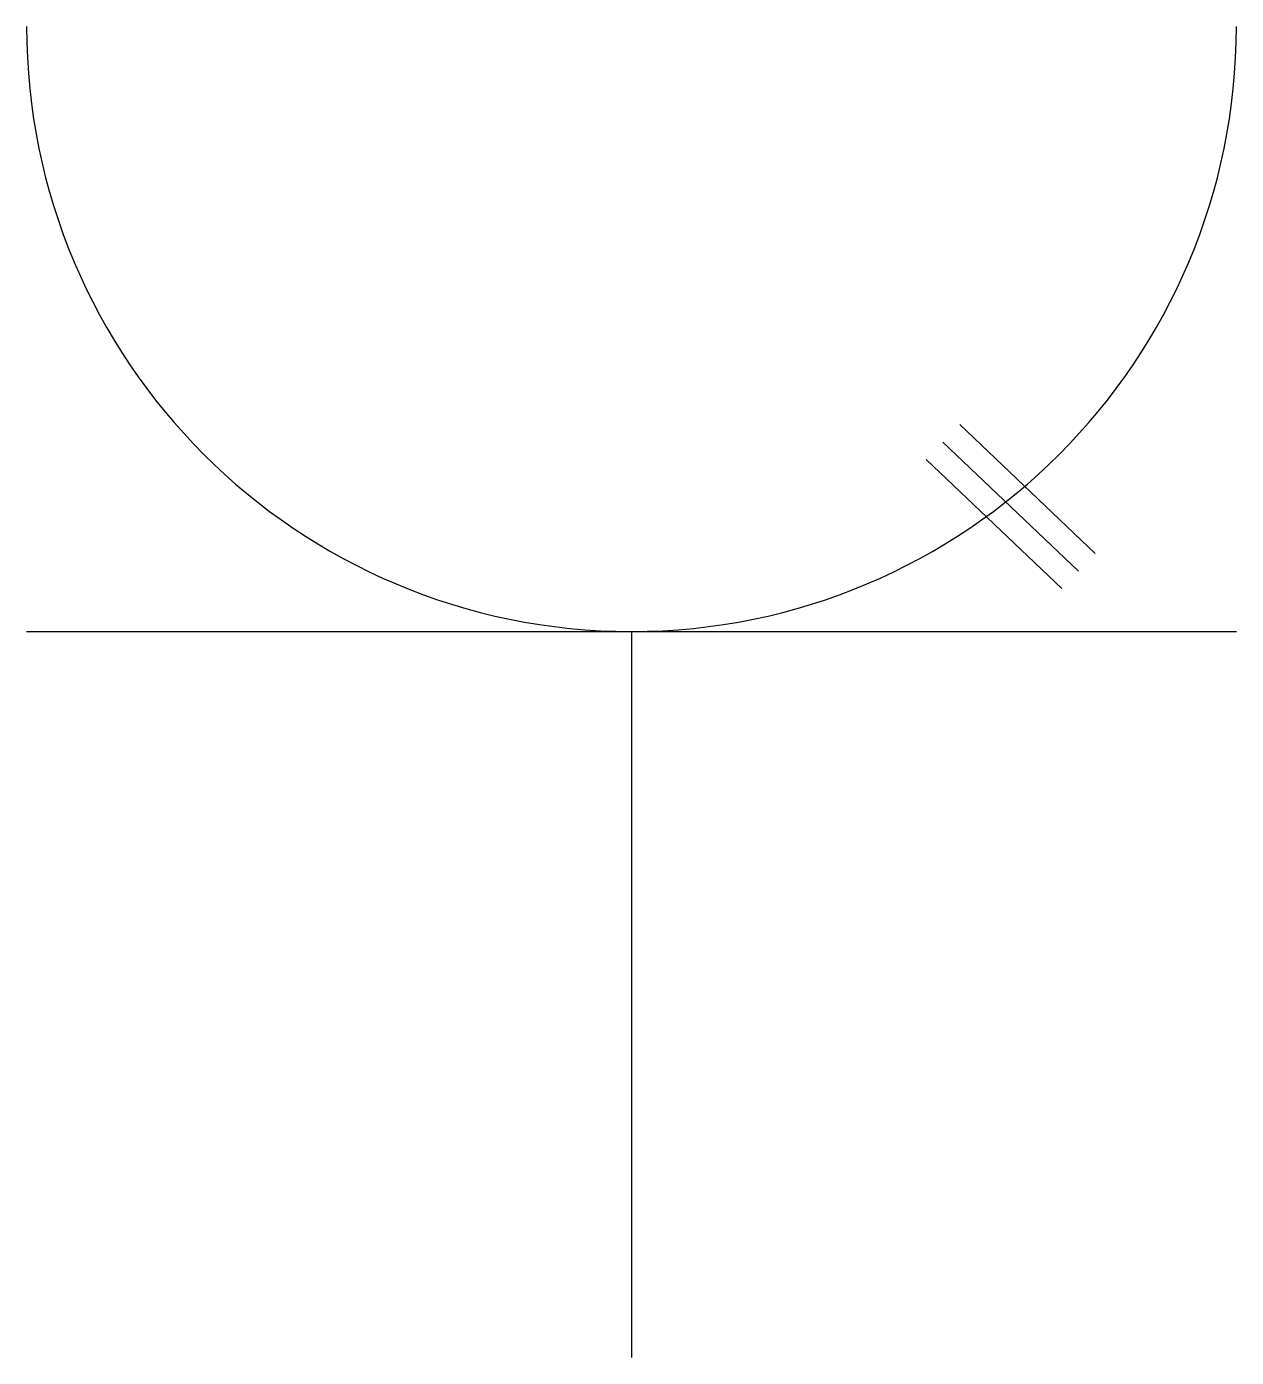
# Model space of a CAD drawing. Header units: millimetres. Extents: x 47.43 to 52.57, y 142 to 147.66.
import ezdxf

# ---------------------------------------------------------------- set-up
doc = ezdxf.new("R2010")
doc.units = ezdxf.units.MM

msp = doc.modelspace()

# ---------------------------------------------------------------- linework, layer by layer
for p, q in [((51.3955, 145.9652), (51.9715, 145.4168)), ((51.3245, 145.8906), (51.9005, 145.3423)), ((51.2536, 145.8161), (51.8296, 145.2678)), ((47.428, 145.0853), (50, 145.0853)), ((50, 145.0853), (50, 141.9989)), ((50, 145.0853), (52.572, 145.0853))]:
    msp.add_line(p, q)
msp.add_arc((50, 147.6573), 2.572, 180, 0)

doc.saveas('drawing.dxf')
